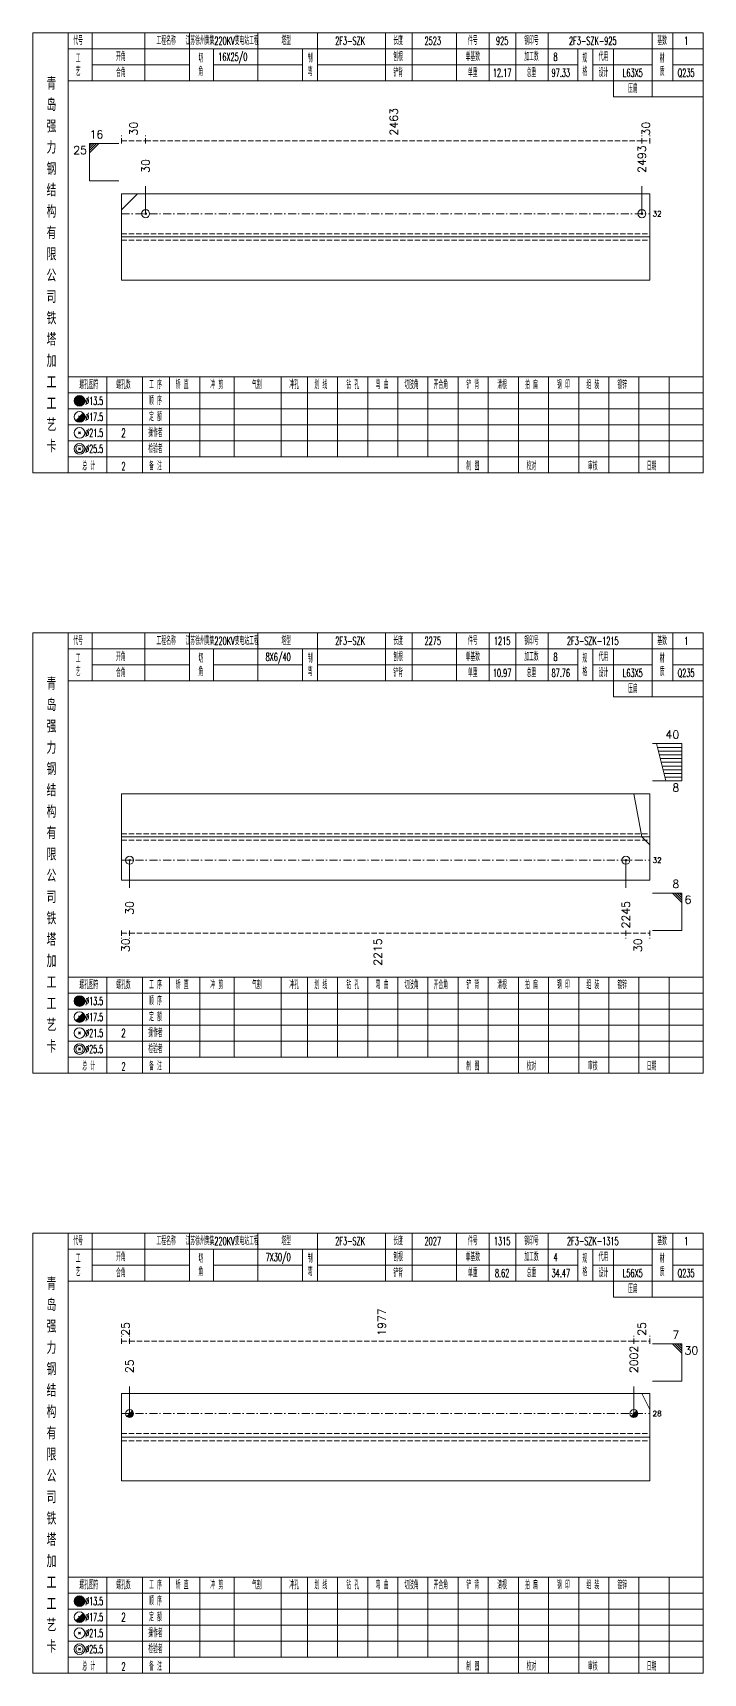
# Model space of a CAD drawing. Extents: x 0 to 4623, y -1159 to 4890.
# Drawn here: x 1246 to 1497, y 225 to 840 of the extents above; entities that cross this region are included whole.
import ezdxf
from ezdxf.enums import TextEntityAlignment as Align

# ---------------------------------------------------------------- set-up
doc = ezdxf.new("R2010")
doc.units = 0
doc.header["$MEASUREMENT"] = 0
doc.linetypes.add('一点画线', pattern=[5.2, 3, -1, 0.2, -1])
doc.linetypes.add('虚线', pattern=[2.75, 2, -0.75])
doc.layers.get('0').update_dxf_attribs({"linetype": 'CONTINUOUS', "lineweight": 25})
for name, color, linetype, lineweight in [('1', 7, 'CONTINUOUS', 25), ('4', 7, 'CONTINUOUS', 25), ('5', 7, 'CONTINUOUS', 25)]:
    doc.layers.add(name, color=color, linetype=linetype, lineweight=lineweight)
doc.styles.get("Standard").update_dxf_attribs({"font": 'simplex.shx', "width": 0.7, "height": 3, "bigfont": 'gbhzfs.shx'})

# ---------------------------------------------------------------- blocks, each defined once
blk = doc.blocks.new('孔17.5')
at = {"layer": '5', "color": 7, "linetype": 'Continuous', "lineweight": 13}
for p, q in [((-0.707, -0.707), (0.707, 0.707)), ((-0.2, 0.2), (0.2, -0.2))]:
    blk.add_line(p, q, dxfattribs=at)
blk.add_circle((0, 0), 1, dxfattribs=at)
for radius in [0.9, 0.8, 0.7, 0.6, 0.5, 0.4, 0.3, 0.2, 0.1]:
    blk.add_arc((0, 0), radius, 225, 45, dxfattribs=at)
blk = doc.blocks.new('孔21.5')
at = {"layer": '5', "color": 7, "linetype": 'Continuous', "lineweight": 13}
for p, q in [((-0.2, -0.2), (0.2, 0.2)), ((-0.2, 0.2), (0.2, -0.2))]:
    blk.add_line(p, q, dxfattribs=at)
blk.add_circle((0, 0), 1, dxfattribs=at)

msp = doc.modelspace()

# ---------------------------------------------------------------- linework, layer by layer
at = {"color": 8, "linetype": '虚线', "lineweight": 9}
for p, q in [((1278.9, 798.5), (1278.9, 801.5)), ((1278.9, 799.5), (1287.9, 799.5)), ((1287.9, 798.5), (1287.9, 801.5)), ((1287.9, 798.5), (1287.9, 801.5)), ((1287.9, 799.5), (1474, 799.5)), ((1474, 798.5), (1474, 801.5)), ((1474, 798.5), (1474, 801.5)), ((1474, 799.5), (1477, 799.5)), ((1477, 798.5), (1477, 801.5)), ((1278.9, 503.5), (1278.9, 500.5)), ((1278.9, 502.5), (1281.9, 502.5)), ((1281.9, 503.5), (1281.9, 500.5)), ((1281.9, 503.5), (1281.9, 500.5)), ((1281.9, 502.5), (1468, 502.5)), ((1468, 503.5), (1468, 500.5)), ((1468, 503.5), (1468, 500.5)), ((1468, 502.5), (1477, 502.5)), ((1477, 503.5), (1477, 500.5)), ((1278.9, 348.5), (1278.9, 351.5)), ((1281.9, 348.5), (1281.9, 351.5)), ((1281.9, 348.5), (1281.9, 351.5)), ((1471, 348.5), (1471, 351.5)), ((1471, 348.5), (1471, 351.5)), ((1477, 348.5), (1477, 351.5)), ((1278.9, 349.5), (1281.9, 349.5)), ((1281.9, 349.5), (1471, 349.5)), ((1471, 349.5), (1477, 349.5))]:
    msp.add_line(p, q, dxfattribs=at)
at = {"color": 7, "linetype": 'Continuous', "lineweight": 13}
for p, q in [((1266.9, 798.5), (1277.9, 798.5)), ((1266.9, 784.5), (1266.9, 798.5)), ((1267.775, 798.5), (1266.9, 797.625)), ((1268.65, 798.5), (1266.9, 796.75)), ((1269.525, 798.5), (1266.9, 795.875)), ((1270.4, 798.5), (1266.9, 795)), ((1266.9, 784.5), (1277.9, 784.5)), ((1287.9, 772.19), (1287.9, 782.5)), ((1474, 772.19), (1474, 782.5)), ((1278.9, 773.69), (1284.9, 779.69)), ((1489, 573.5), (1478, 573.5)), ((1483, 559.5), (1479.5, 573.5)), ((1489, 572.1), (1479.85, 572.1)), ((1489, 559.5), (1489, 573.5)), ((1489, 570.7), (1480.2, 570.7)), ((1489, 569.3), (1480.55, 569.3)), ((1489, 567.9), (1480.9, 567.9)), ((1489, 566.5), (1481.25, 566.5)), ((1489, 565.1), (1481.6, 565.1)), ((1489, 563.7), (1481.95, 563.7)), ((1489, 562.3), (1482.3, 562.3)), ((1489, 560.9), (1482.65, 560.9)), ((1474, 538.5), (1471, 554.69)), ((1489, 559.5), (1478, 559.5)), ((1477, 535.5), (1474, 538.5)), ((1281.9, 529.81), (1281.9, 519.5)), ((1468, 529.81), (1468, 519.5)), ((1489, 517.5), (1478, 517.5)), ((1485.5, 517.5), (1489, 514)), ((1486.375, 517.5), (1489, 514.875)), ((1487.25, 517.5), (1489, 515.75)), ((1488.125, 517.5), (1489, 516.625)), ((1489, 517.5), (1489, 503.5)), ((1489, 503.5), (1478, 503.5)), ((1489, 348.5), (1478, 348.5)), ((1485.5, 348.5), (1489, 345)), ((1486.375, 348.5), (1489, 345.875)), ((1487.25, 348.5), (1489, 346.75)), ((1488.125, 348.5), (1489, 347.625)), ((1489, 334.5), (1489, 348.5)), ((1281.9, 322.339), (1281.9, 332.5)), ((1471, 322.339), (1471, 332.5)), ((1489, 334.5), (1478, 334.5)), ((1477, 323.839), (1474, 329.839))]:
    msp.add_line(p, q, dxfattribs=at)
at = {"color": 7, "linetype": 'Continuous', "lineweight": 18}
for p, q in [((1278.9, 779.69), (1278.9, 747.31)), ((1278.9, 779.69), (1477, 779.69)), ((1477, 779.69), (1477, 747.31)), ((1278.9, 763.5), (1477, 763.5)), ((1278.9, 554.69), (1278.9, 522.31)), ((1278.9, 554.69), (1477, 554.69)), ((1477, 554.69), (1477, 522.31)), ((1278.9, 538.5), (1477, 538.5)), ((1278.9, 329.839), (1278.9, 297.161)), ((1278.9, 329.839), (1477, 329.839)), ((1477, 329.839), (1477, 297.161)), ((1278.9, 313.5), (1477, 313.5))]:
    msp.add_line(p, q, dxfattribs=at)
at = {"color": 3, "linetype": '一点画线', "lineweight": 13}
for p, q in [((1278.9, 772.19), (1477, 772.19)), ((1278.9, 529.81), (1477, 529.81)), ((1278.9, 322.339), (1477, 322.339))]:
    msp.add_line(p, q, dxfattribs=at)
at = {"color": 1, "linetype": '虚线', "lineweight": 18}
for p, q in [((1278.9, 764.69), (1477, 764.69)), ((1278.9, 762.31), (1477, 762.31)), ((1278.9, 539.69), (1477, 539.69)), ((1278.9, 537.31), (1477, 537.31)), ((1278.9, 314.839), (1477, 314.839)), ((1278.9, 312.161), (1477, 312.161))]:
    msp.add_line(p, q, dxfattribs=at)
at = {"layer": '1', "color": 7, "linetype": 'Continuous', "lineweight": 18}
for p, q in [((1278.9, 747.31), (1477, 747.31)), ((1278.9, 522.31), (1477, 522.31)), ((1278.9, 297.161), (1477, 297.161))]:
    msp.add_line(p, q, dxfattribs=at)
at = {"layer": '4', "color": 1, "linetype": 'Continuous', "lineweight": 18}
for p, q in [((1258.9, 675), (1258.9, 840)), ((1267.8, 822), (1267.8, 840)), ((1287.6, 822), (1287.6, 840)), ((1304.4, 822), (1304.4, 840)), ((1330, 822), (1330, 840)), ((1352.3, 822), (1352.3, 840)), ((1377.8, 822), (1377.8, 840)), ((1387.8, 822), (1387.8, 840)), ((1404.5, 822), (1404.5, 840)), ((1416.7, 822), (1416.7, 840)), ((1426.7, 822), (1426.7, 840)), ((1438.9, 822), (1438.9, 840)), ((1477.8, 816), (1477.8, 840)), ((1485.6, 822), (1485.6, 840)), ((1258.9, 834), (1497, 834)), ((1313.4, 822), (1313.4, 834)), ((1346.7, 822), (1346.7, 834)), ((1450, 822), (1450, 834)), ((1455.6, 822), (1455.6, 834)), ((1463.4, 816), (1463.4, 834)), ((1267.8, 828), (1304.4, 828)), ((1313.4, 828), (1346.7, 828)), ((1352.3, 828), (1450, 828)), ((1455.6, 828), (1477.8, 828)), ((1485.6, 828), (1497, 828)), ((1258.9, 822), (1497, 822)), ((1463.4, 816), (1497, 816)), ((1258.9, 711), (1497, 711)), ((1273.4, 675), (1273.4, 711)), ((1286.7, 675), (1286.7, 711)), ((1296.8, 675), (1296.8, 711)), ((1308.2, 681), (1308.2, 711)), ((1321.1, 681), (1321.1, 711)), ((1338.7, 681), (1338.7, 711)), ((1348.6, 681), (1348.6, 711)), ((1359.9, 681), (1359.9, 711)), ((1371.2, 681), (1371.2, 711)), ((1382.5, 681), (1382.5, 711)), ((1393.7, 681), (1393.7, 711)), ((1405.1, 681), (1405.1, 711)), ((1416.4, 681), (1416.4, 711)), ((1427.7, 681), (1427.7, 711)), ((1439, 681), (1439, 711)), ((1450.3, 681), (1450.3, 711)), ((1461.6, 681), (1461.6, 711)), ((1472.9, 681), (1472.9, 711)), ((1484.2, 681), (1484.2, 711)), ((1258.9, 705), (1497, 705)), ((1258.9, 699), (1497, 699)), ((1258.9, 693), (1497, 693)), ((1258.9, 687), (1497, 687)), ((1258.9, 681), (1497, 681)), ((1405.1, 675), (1405.1, 681)), ((1416.4, 675), (1416.4, 681)), ((1427.7, 675), (1427.7, 681)), ((1439, 675), (1439, 681)), ((1450.3, 675), (1450.3, 681)), ((1461.6, 675), (1461.6, 681)), ((1472.9, 675), (1472.9, 681)), ((1484.2, 675), (1484.2, 681)), ((1258.9, 450), (1258.9, 615)), ((1267.8, 597), (1267.8, 615)), ((1287.6, 597), (1287.6, 615)), ((1304.4, 597), (1304.4, 615)), ((1330, 597), (1330, 615)), ((1352.3, 597), (1352.3, 615)), ((1377.8, 597), (1377.8, 615)), ((1387.8, 597), (1387.8, 615)), ((1404.5, 597), (1404.5, 615)), ((1416.7, 597), (1416.7, 615)), ((1426.7, 597), (1426.7, 615)), ((1438.9, 597), (1438.9, 615)), ((1477.8, 591), (1477.8, 615)), ((1485.6, 597), (1485.6, 615)), ((1258.9, 609), (1497, 609)), ((1313.4, 597), (1313.4, 609)), ((1346.7, 597), (1346.7, 609)), ((1450, 597), (1450, 609)), ((1455.6, 597), (1455.6, 609)), ((1463.4, 591), (1463.4, 609)), ((1267.8, 603), (1304.4, 603)), ((1313.4, 603), (1346.7, 603)), ((1352.3, 603), (1450, 603)), ((1455.6, 603), (1477.8, 603)), ((1485.6, 603), (1497, 603)), ((1258.9, 597), (1497, 597)), ((1463.4, 591), (1497, 591)), ((1258.9, 486), (1497, 486)), ((1273.4, 450), (1273.4, 486)), ((1286.7, 450), (1286.7, 486)), ((1296.8, 450), (1296.8, 486)), ((1308.2, 456), (1308.2, 486)), ((1321.1, 456), (1321.1, 486)), ((1338.7, 456), (1338.7, 486)), ((1348.6, 456), (1348.6, 486)), ((1359.9, 456), (1359.9, 486)), ((1371.2, 456), (1371.2, 486)), ((1382.5, 456), (1382.5, 486)), ((1393.7, 456), (1393.7, 486)), ((1405.1, 456), (1405.1, 486)), ((1416.4, 456), (1416.4, 486)), ((1427.7, 456), (1427.7, 486)), ((1439, 456), (1439, 486)), ((1450.3, 456), (1450.3, 486)), ((1461.6, 456), (1461.6, 486)), ((1472.9, 456), (1472.9, 486)), ((1484.2, 456), (1484.2, 486)), ((1258.9, 480), (1497, 480)), ((1258.9, 474), (1497, 474)), ((1258.9, 468), (1497, 468)), ((1258.9, 462), (1497, 462)), ((1258.9, 456), (1497, 456)), ((1405.1, 450), (1405.1, 456)), ((1416.4, 450), (1416.4, 456)), ((1427.7, 450), (1427.7, 456)), ((1439, 450), (1439, 456)), ((1450.3, 450), (1450.3, 456)), ((1461.6, 450), (1461.6, 456)), ((1472.9, 450), (1472.9, 456)), ((1484.2, 450), (1484.2, 456)), ((1258.9, 225), (1258.9, 390)), ((1267.8, 372), (1267.8, 390)), ((1287.6, 372), (1287.6, 390)), ((1304.4, 372), (1304.4, 390)), ((1330, 372), (1330, 390)), ((1352.3, 372), (1352.3, 390)), ((1377.8, 372), (1377.8, 390)), ((1387.8, 372), (1387.8, 390)), ((1404.5, 372), (1404.5, 390)), ((1416.7, 372), (1416.7, 390)), ((1426.7, 372), (1426.7, 390)), ((1438.9, 372), (1438.9, 390)), ((1477.8, 366), (1477.8, 390)), ((1485.6, 372), (1485.6, 390)), ((1258.9, 384), (1497, 384)), ((1313.4, 372), (1313.4, 384)), ((1346.7, 372), (1346.7, 384)), ((1450, 372), (1450, 384)), ((1455.6, 372), (1455.6, 384)), ((1463.4, 366), (1463.4, 384)), ((1267.8, 378), (1304.4, 378)), ((1313.4, 378), (1346.7, 378)), ((1352.3, 378), (1450, 378)), ((1455.6, 378), (1477.8, 378)), ((1485.6, 378), (1497, 378)), ((1258.9, 372), (1497, 372)), ((1463.4, 366), (1497, 366)), ((1258.9, 261), (1497, 261)), ((1273.4, 225), (1273.4, 261)), ((1286.7, 225), (1286.7, 261)), ((1296.8, 225), (1296.8, 261)), ((1308.2, 231), (1308.2, 261)), ((1321.1, 231), (1321.1, 261)), ((1338.7, 231), (1338.7, 261)), ((1348.6, 231), (1348.6, 261)), ((1359.9, 231), (1359.9, 261)), ((1371.2, 231), (1371.2, 261)), ((1382.5, 231), (1382.5, 261)), ((1393.7, 231), (1393.7, 261)), ((1405.1, 231), (1405.1, 261)), ((1416.4, 231), (1416.4, 261)), ((1427.7, 231), (1427.7, 261)), ((1439, 231), (1439, 261)), ((1450.3, 231), (1450.3, 261)), ((1461.6, 231), (1461.6, 261)), ((1472.9, 231), (1472.9, 261)), ((1484.2, 231), (1484.2, 261)), ((1258.9, 255), (1497, 255)), ((1258.9, 249), (1497, 249)), ((1258.9, 243), (1497, 243)), ((1258.9, 237), (1497, 237)), ((1258.9, 231), (1497, 231)), ((1405.1, 225), (1405.1, 231)), ((1416.4, 225), (1416.4, 231)), ((1427.7, 225), (1427.7, 231)), ((1439, 225), (1439, 231)), ((1450.3, 225), (1450.3, 231)), ((1461.6, 225), (1461.6, 231)), ((1472.9, 225), (1472.9, 231)), ((1484.2, 225), (1484.2, 231))]:
    msp.add_line(p, q, dxfattribs=at)
at = {"layer": '4', "color": 7, "linetype": 'Continuous', "lineweight": 13}
for p, q in [((1262.9, 701.8), (1263.3, 702.2)), ((1263.3, 701.8), (1262.9, 702.2)), ((1261.686, 694.586), (1264.514, 697.414)), ((1262.7, 696.4), (1263.5, 695.6)), ((1262.7, 689.6), (1263.5, 690.4)), ((1262.7, 690.4), (1263.5, 689.6)), ((1262.7, 683.6), (1263.5, 684.4)), ((1262.7, 684.4), (1263.5, 683.6)), ((1262.9, 476.8), (1263.3, 477.2)), ((1263.3, 476.8), (1262.9, 477.2)), ((1261.686, 469.586), (1264.514, 472.414)), ((1262.7, 471.4), (1263.5, 470.6)), ((1262.7, 464.6), (1263.5, 465.4)), ((1262.7, 465.4), (1263.5, 464.6)), ((1262.7, 458.6), (1263.5, 459.4)), ((1262.7, 459.4), (1263.5, 458.6)), ((1262.9, 251.8), (1263.3, 252.2)), ((1263.3, 251.8), (1262.9, 252.2)), ((1261.686, 244.586), (1264.514, 247.414)), ((1262.7, 246.4), (1263.5, 245.6)), ((1262.7, 239.6), (1263.5, 240.4)), ((1262.7, 240.4), (1263.5, 239.6)), ((1262.7, 233.6), (1263.5, 234.4)), ((1262.7, 234.4), (1263.5, 233.6))]:
    msp.add_line(p, q, dxfattribs=at)
at = {"layer": '4', "color": 1, "linetype": 'Continuous', "lineweight": 18}
for points in [[(1245.6, 840), (1245.6, 675), (1497, 675), (1497, 840)], [(1245.6, 615), (1245.6, 450), (1497, 450), (1497, 615)], [(1245.6, 390), (1245.6, 225), (1497, 225), (1497, 390)]]:
    msp.add_lwpolyline(points, close=True, dxfattribs=at)
at = {"layer": '4', "color": 7, "linetype": 'Continuous', "lineweight": 13}
for centre, radius in [((1263.1, 702), 2), ((1263.1, 702), 1.8), ((1263.1, 702), 1.6), ((1263.1, 702), 1.4), ((1263.1, 702), 1.2), ((1263.1, 702), 1), ((1263.1, 702), 0.8), ((1263.1, 702), 0.6), ((1263.1, 702), 0.4), ((1263.1, 702), 0.2), ((1263.1, 696), 2), ((1263.1, 690), 2), ((1263.1, 684), 2), ((1263.1, 684), 1.4), ((1263.1, 477), 2), ((1263.1, 477), 1.8), ((1263.1, 477), 1.6), ((1263.1, 477), 1.4), ((1263.1, 477), 1.2), ((1263.1, 477), 1), ((1263.1, 477), 0.8), ((1263.1, 477), 0.6), ((1263.1, 477), 0.4), ((1263.1, 477), 0.2), ((1263.1, 471), 2), ((1263.1, 465), 2), ((1263.1, 459), 2), ((1263.1, 459), 1.4), ((1263.1, 252), 2), ((1263.1, 252), 1.8), ((1263.1, 252), 1.6), ((1263.1, 252), 1.4), ((1263.1, 252), 1.2), ((1263.1, 252), 1), ((1263.1, 252), 0.8), ((1263.1, 252), 0.6), ((1263.1, 252), 0.4), ((1263.1, 252), 0.2), ((1263.1, 246), 2), ((1263.1, 240), 2), ((1263.1, 234), 2), ((1263.1, 234), 1.4)]:
    msp.add_circle(centre, radius, dxfattribs=at)
for centre, radius in [((1263.1, 696), 1.8), ((1263.1, 696), 1.6), ((1263.1, 696), 1.4), ((1263.1, 696), 1.2), ((1263.1, 696), 1), ((1263.1, 696), 0.8), ((1263.1, 696), 0.6), ((1263.1, 696), 0.4), ((1263.1, 696), 0.2), ((1263.1, 471), 1.8), ((1263.1, 471), 1.6), ((1263.1, 471), 1.4), ((1263.1, 471), 1.2), ((1263.1, 471), 1), ((1263.1, 471), 0.8), ((1263.1, 471), 0.6), ((1263.1, 471), 0.4), ((1263.1, 471), 0.2), ((1263.1, 246), 1.8), ((1263.1, 246), 1.6), ((1263.1, 246), 1.4), ((1263.1, 246), 1.2), ((1263.1, 246), 1), ((1263.1, 246), 0.8), ((1263.1, 246), 0.6), ((1263.1, 246), 0.4), ((1263.1, 246), 0.2)]:
    msp.add_arc(centre, radius, 225, 45, dxfattribs=at)

# ---------------------------------------------------------------- block references
at = {"color": 7, "linetype": 'Continuous', "lineweight": 13, "xscale": 1.5, "yscale": 1.5, "zscale": 1.5}
for name, p in [('孔21.5', (1287.9, 772.19)), ('孔21.5', (1474, 772.19)), ('孔17.5', (1281.9, 322.339)), ('孔17.5', (1471, 322.339))]:
    msp.add_blockref(name, p, dxfattribs=at)
at = {"layer": '1', "color": 7, "linetype": 'Continuous', "lineweight": 13, "xscale": 1.5, "yscale": 1.5, "zscale": 1.5}
for p in [(1281.9, 529.81), (1468, 529.81)]:
    msp.add_blockref('孔21.5', p, dxfattribs=at)

# ---------------------------------------------------------------- texts
at = {"color": 8, "linetype": 'Continuous', "lineweight": 9}
for s, p in [('30', (1283.4, 801.5)), ('2463', (1380.95, 801.5)), ('30', (1475.5, 801.5)), ('1977', (1376.45, 351.5)), ('25', (1280.4, 351.5)), ('25', (1474, 351.5))]:
    msp.add_text(s, height=3, rotation=90, dxfattribs=at).set_placement(p, align=Align.MIDDLE_LEFT)
at = {"color": 7, "linetype": 'Continuous', "lineweight": 13}
msp.add_text('16', height=3, dxfattribs=at).set_placement((1266.9, 799.5), align=Align.BOTTOM_LEFT)
for s, p in [('25', (1265.9, 797.5)), ('8', (1488, 558.5))]:
    msp.add_text(s, height=3, dxfattribs=at).set_placement(p, align=Align.TOP_RIGHT)
for s, p in [('2493', (1474, 787.5)), ('30', (1287.9, 787.5)), ('2002', (1471, 337.5)), ('25', (1281.9, 337.5))]:
    msp.add_text(s, height=3, rotation=90, dxfattribs=at).set_placement(p, align=Align.MIDDLE_LEFT)
for s, p in [('32', (1478, 772.19)), ('32', (1478, 529.81)), ('28', (1478, 322.339))]:
    msp.add_text(s, height=2, dxfattribs=at).set_placement(p, align=Align.MIDDLE_LEFT)
for s, p in [('40', (1488, 574.5)), ('8', (1488, 518.5)), ('7', (1488, 349.5))]:
    msp.add_text(s, height=3, dxfattribs=at).set_placement(p, align=Align.BOTTOM_RIGHT)
for s, p in [('6', (1490, 516.5)), ('30', (1490, 347.5))]:
    msp.add_text(s, height=3, dxfattribs=at).set_placement(p, align=Align.TOP_LEFT)
at = {"color": 8, "linetype": 'Continuous', "lineweight": 9}
for s, p in [('30', (1280.4, 500.5)), ('2215', (1374.95, 500.5)), ('30', (1472.5, 500.5))]:
    msp.add_text(s, height=3, rotation=90, dxfattribs=at).set_placement(p, align=Align.MIDDLE_RIGHT)
at = {"layer": '1', "color": 7, "linetype": 'Continuous', "lineweight": 13}
for s, p in [('30', (1281.9, 514.5)), ('2245', (1468, 514.5))]:
    msp.add_text(s, height=3, rotation=90, dxfattribs=at).set_placement(p, align=Align.MIDDLE_RIGHT)
at = {"layer": '4', "color": 1, "linetype": 'Continuous', "lineweight": 13}
for s, height, width, p in [('代号', 3, 0.6, (1262.6, 837)), ('工程名称', 3, 0.6, (1295.6, 837)), ('江苏徐州黄集220KV变电站工程', 3, 0.6, (1316.6, 837)), ('塔型', 3, 0.6, (1340.6, 837)), ('2F3-SZK', 3, 0.6, (1364.6, 837)), ('长度', 3, 0.6, (1382.6, 837)), ('2523', 3, 0.6, (1395.6, 837)), ('件号', 3, 0.6, (1410.6, 837)), ('925', 3, 0.6, (1421.6, 837)), ('钢印号', 3, 0.6, (1432.6, 837)), ('2F3-SZK-925', 3, 0.6, (1455.6, 837)), ('基数', 3, 0.6, (1481.6, 837)), ('1', 3, 0.6, (1490.6, 837)), ('工', 3, 0.6, (1262.6, 830.4)), ('开角', 3, 0.6, (1278.6, 831)), ('切', 3, 0.6, (1308.6, 830.4)), ('16X25/0', 3, 0.6, (1320.6, 831)), ('制', 3, 0.6, (1349.6, 830.4)), ('刨根', 3, 0.6, (1382.6, 831)), ('单基数', 3, 0.6, (1410.6, 831)), ('加工数', 3, 0.6, (1432.6, 831)), ('8', 3, 0.6, (1441.6, 831)), ('规', 3, 0.6, (1452.6, 830.4)), ('代用', 3, 0.6, (1459.6, 831)), ('材', 3, 0.6, (1481.6, 830.4)), ('艺', 3, 0.6, (1262.6, 825.4)), ('合角', 3, 0.6, (1278.6, 825)), ('角', 3, 0.6, (1308.6, 825.4)), ('弯', 3, 0.6, (1349.6, 825.4)), ('铲背', 3, 0.6, (1382.6, 825)), ('单重', 3, 0.6, (1410.6, 825)), ('12.17', 3, 0.6, (1421.6, 825)), ('总重', 3, 0.6, (1432.6, 825)), ('97.33', 3, 0.6, (1443.6, 825)), ('格', 3, 0.6, (1452.6, 825.4)), ('设计', 3, 0.6, (1459.6, 825)), ('L63X5', 3, 0.6, (1470.6, 825)), ('质', 3, 0.6, (1481.6, 825.4)), ('Q235', 3, 0.6, (1490.6, 825)), ('青', 4.6, 0.8, (1252.6, 821)), ('压扁', 3, 0.6, (1470.6, 819)), ('岛', 4.6, 0.8, (1252.6, 813)), ('强', 4.6, 0.8, (1252.6, 805)), ('力', 4.6, 0.8, (1252.6, 797)), ('钢', 4.6, 0.8, (1252.6, 789)), ('结', 4.6, 0.8, (1252.6, 781)), ('构', 4.6, 0.8, (1252.6, 773)), ('有', 4.6, 0.8, (1252.6, 765)), ('限', 4.6, 0.8, (1252.6, 757)), ('公', 4.6, 0.8, (1252.6, 749)), ('司', 4.6, 0.8, (1252.6, 741)), ('铁', 4.6, 0.8, (1252.6, 733)), ('塔', 4.6, 0.8, (1252.6, 725)), ('加', 4.6, 0.8, (1252.6, 717)), ('工', 4.6, 0.8, (1252.6, 709)), ('螺孔图符', 3, 0.6, (1266.6, 708)), ('螺孔数', 3, 0.6, (1279.6, 708)), ('工 序', 3, 0.6, (1291.6, 708)), ('矫 直', 3, 0.6, (1301.6, 708)), ('冲 剪', 3, 0.6, (1314.6, 708)), ('气割', 3, 0.6, (1329.6, 708)), ('冲孔', 3, 0.6, (1343.6, 708)), ('划 线', 3, 0.6, (1353.6, 708)), ('钻 孔', 3, 0.6, (1365.6, 708)), ('弯 曲', 3, 0.6, (1376.6, 708)), ('切肢角', 3, 0.6, (1387.6, 708)), ('开合角', 3, 0.6, (1398.6, 708)), ('铲 背', 3, 0.6, (1410.6, 708)), ('清根', 3, 0.6, (1421.6, 708)), ('拍 扁', 3, 0.6, (1432.6, 708)), ('钢 印', 3, 0.6, (1444.6, 708)), ('组 装', 3, 0.6, (1455.6, 708)), ('镀锌', 3, 0.6, (1466.6, 708)), ('工', 4.6, 0.8, (1252.6, 701)), ('%%C13.5', 3, 0.5, (1268.6, 702)), ('顺 序', 3, 0.6, (1291.6, 702)), ('艺', 4.6, 0.8, (1252.6, 693)), ('%%C17.5', 3, 0.5, (1268.6, 696)), ('定 额', 3, 0.6, (1291.6, 696)), ('%%C21.5', 3, 0.5, (1268.6, 690)), ('2', 3.2, 0.6, (1279.6, 690)), ('操作者', 3, 0.6, (1291.6, 690)), ('卡', 4.6, 0.8, (1252.6, 685)), ('%%C25.5', 3, 0.5, (1268.6, 684)), ('检验者', 3, 0.6, (1291.6, 684)), ('总 计', 3, 0.6, (1266.6, 677.5)), ('2', 3, 0.6, (1279.6, 677.5)), ('备 注', 3, 0.6, (1291.6, 677.5)), ('制 图', 3, 0.6, (1410.6, 677.5)), ('校对', 3, 0.6, (1432.6, 677.5)), ('审核', 3, 0.6, (1455.6, 677.5)), ('日期', 3, 0.6, (1477.6, 677.5)), ('代号', 3, 0.6, (1262.6, 612)), ('工程名称', 3, 0.6, (1295.6, 612)), ('江苏徐州黄集220KV变电站工程', 3, 0.6, (1316.6, 612)), ('塔型', 3, 0.6, (1340.6, 612)), ('2F3-SZK', 3, 0.6, (1364.6, 612)), ('长度', 3, 0.6, (1382.6, 612)), ('2275', 3, 0.6, (1395.6, 612)), ('件号', 3, 0.6, (1410.6, 612)), ('1215', 3, 0.6, (1421.6, 612)), ('钢印号', 3, 0.6, (1432.6, 612)), ('2F3-SZK-1215', 3, 0.6, (1455.6, 612)), ('基数', 3, 0.6, (1481.6, 612)), ('1', 3, 0.6, (1490.6, 612)), ('工', 3, 0.6, (1262.6, 605.4)), ('开角', 3, 0.6, (1278.6, 606)), ('切', 3, 0.6, (1308.6, 605.4)), ('8X6/40', 3, 0.6, (1337.6, 606)), ('制', 3, 0.6, (1349.6, 605.4)), ('刨根', 3, 0.6, (1382.6, 606)), ('单基数', 3, 0.6, (1410.6, 606)), ('加工数', 3, 0.6, (1432.6, 606)), ('8', 3, 0.6, (1441.6, 606)), ('规', 3, 0.6, (1452.6, 605.4)), ('代用', 3, 0.6, (1459.6, 606)), ('材', 3, 0.6, (1481.6, 605.4)), ('青', 4.6, 0.8, (1252.6, 596)), ('艺', 3, 0.6, (1262.6, 600.4)), ('合角', 3, 0.6, (1278.6, 600)), ('角', 3, 0.6, (1308.6, 600.4)), ('弯', 3, 0.6, (1349.6, 600.4)), ('铲背', 3, 0.6, (1382.6, 600)), ('单重', 3, 0.6, (1410.6, 600)), ('10.97', 3, 0.6, (1421.6, 600)), ('总重', 3, 0.6, (1432.6, 600)), ('87.76', 3, 0.6, (1443.6, 600)), ('格', 3, 0.6, (1452.6, 600.4)), ('设计', 3, 0.6, (1459.6, 600)), ('L63X5', 3, 0.6, (1470.6, 600)), ('质', 3, 0.6, (1481.6, 600.4)), ('Q235', 3, 0.6, (1490.6, 600)), ('岛', 4.6, 0.8, (1252.6, 588)), ('压扁', 3, 0.6, (1470.6, 594)), ('强', 4.6, 0.8, (1252.6, 580)), ('力', 4.6, 0.8, (1252.6, 572)), ('钢', 4.6, 0.8, (1252.6, 564)), ('结', 4.6, 0.8, (1252.6, 556)), ('构', 4.6, 0.8, (1252.6, 548)), ('有', 4.6, 0.8, (1252.6, 540)), ('限', 4.6, 0.8, (1252.6, 532)), ('公', 4.6, 0.8, (1252.6, 524)), ('司', 4.6, 0.8, (1252.6, 516)), ('铁', 4.6, 0.8, (1252.6, 508)), ('塔', 4.6, 0.8, (1252.6, 500)), ('加', 4.6, 0.8, (1252.6, 492)), ('工', 4.6, 0.8, (1252.6, 484)), ('螺孔图符', 3, 0.6, (1266.6, 483)), ('螺孔数', 3, 0.6, (1279.6, 483)), ('工 序', 3, 0.6, (1291.6, 483)), ('矫 直', 3, 0.6, (1301.6, 483)), ('冲 剪', 3, 0.6, (1314.6, 483)), ('气割', 3, 0.6, (1329.6, 483)), ('冲孔', 3, 0.6, (1343.6, 483)), ('划 线', 3, 0.6, (1353.6, 483)), ('钻 孔', 3, 0.6, (1365.6, 483)), ('弯 曲', 3, 0.6, (1376.6, 483)), ('切肢角', 3, 0.6, (1387.6, 483)), ('开合角', 3, 0.6, (1398.6, 483)), ('铲 背', 3, 0.6, (1410.6, 483)), ('清根', 3, 0.6, (1421.6, 483)), ('拍 扁', 3, 0.6, (1432.6, 483)), ('钢 印', 3, 0.6, (1444.6, 483)), ('组 装', 3, 0.6, (1455.6, 483)), ('镀锌', 3, 0.6, (1466.6, 483)), ('工', 4.6, 0.8, (1252.6, 476)), ('%%C13.5', 3, 0.5, (1268.6, 477)), ('顺 序', 3, 0.6, (1291.6, 477)), ('艺', 4.6, 0.8, (1252.6, 468)), ('%%C17.5', 3, 0.5, (1268.6, 471)), ('定 额', 3, 0.6, (1291.6, 471)), ('卡', 4.6, 0.8, (1252.6, 460)), ('%%C21.5', 3, 0.5, (1268.6, 465)), ('2', 3.2, 0.6, (1279.6, 465)), ('操作者', 3, 0.6, (1291.6, 465)), ('%%C25.5', 3, 0.5, (1268.6, 459)), ('检验者', 3, 0.6, (1291.6, 459)), ('总 计', 3, 0.6, (1266.6, 452.5)), ('2', 3, 0.6, (1279.6, 452.5)), ('备 注', 3, 0.6, (1291.6, 452.5)), ('制 图', 3, 0.6, (1410.6, 452.5)), ('校对', 3, 0.6, (1432.6, 452.5)), ('审核', 3, 0.6, (1455.6, 452.5)), ('日期', 3, 0.6, (1477.6, 452.5)), ('代号', 3, 0.6, (1262.6, 387)), ('工程名称', 3, 0.6, (1295.6, 387)), ('江苏徐州黄集220KV变电站工程', 3, 0.6, (1316.6, 387)), ('塔型', 3, 0.6, (1340.6, 387)), ('2F3-SZK', 3, 0.6, (1364.6, 387)), ('长度', 3, 0.6, (1382.6, 387)), ('2027', 3, 0.6, (1395.6, 387)), ('件号', 3, 0.6, (1410.6, 387)), ('1315', 3, 0.6, (1421.6, 387)), ('钢印号', 3, 0.6, (1432.6, 387)), ('2F3-SZK-1315', 3, 0.6, (1455.6, 387)), ('基数', 3, 0.6, (1481.6, 387)), ('1', 3, 0.6, (1490.6, 387)), ('工', 3, 0.6, (1262.6, 380.4)), ('开角', 3, 0.6, (1278.6, 381)), ('切', 3, 0.6, (1308.6, 380.4)), ('7X30/0', 3, 0.6, (1337.6, 381)), ('制', 3, 0.6, (1349.6, 380.4)), ('刨根', 3, 0.6, (1382.6, 381)), ('单基数', 3, 0.6, (1410.6, 381)), ('加工数', 3, 0.6, (1432.6, 381)), ('4', 3, 0.6, (1441.6, 381)), ('规', 3, 0.6, (1452.6, 380.4)), ('代用', 3, 0.6, (1459.6, 381)), ('材', 3, 0.6, (1481.6, 380.4)), ('艺', 3, 0.6, (1262.6, 375.4)), ('合角', 3, 0.6, (1278.6, 375)), ('角', 3, 0.6, (1308.6, 375.4)), ('弯', 3, 0.6, (1349.6, 375.4)), ('铲背', 3, 0.6, (1382.6, 375)), ('单重', 3, 0.6, (1410.6, 375)), ('8.62', 3, 0.6, (1421.6, 375)), ('总重', 3, 0.6, (1432.6, 375)), ('34.47', 3, 0.6, (1443.6, 375)), ('格', 3, 0.6, (1452.6, 375.4)), ('设计', 3, 0.6, (1459.6, 375)), ('L56X5', 3, 0.6, (1470.6, 375)), ('质', 3, 0.6, (1481.6, 375.4)), ('Q235', 3, 0.6, (1490.6, 375)), ('青', 4.6, 0.8, (1252.6, 371)), ('压扁', 3, 0.6, (1470.6, 369)), ('岛', 4.6, 0.8, (1252.6, 363)), ('强', 4.6, 0.8, (1252.6, 355)), ('力', 4.6, 0.8, (1252.6, 347)), ('钢', 4.6, 0.8, (1252.6, 339)), ('结', 4.6, 0.8, (1252.6, 331)), ('构', 4.6, 0.8, (1252.6, 323)), ('有', 4.6, 0.8, (1252.6, 315)), ('限', 4.6, 0.8, (1252.6, 307)), ('公', 4.6, 0.8, (1252.6, 299)), ('司', 4.6, 0.8, (1252.6, 291)), ('铁', 4.6, 0.8, (1252.6, 283)), ('塔', 4.6, 0.8, (1252.6, 275)), ('加', 4.6, 0.8, (1252.6, 267)), ('工', 4.6, 0.8, (1252.6, 259)), ('螺孔图符', 3, 0.6, (1266.6, 258)), ('螺孔数', 3, 0.6, (1279.6, 258)), ('工 序', 3, 0.6, (1291.6, 258)), ('矫 直', 3, 0.6, (1301.6, 258)), ('冲 剪', 3, 0.6, (1314.6, 258)), ('气割', 3, 0.6, (1329.6, 258)), ('冲孔', 3, 0.6, (1343.6, 258)), ('划 线', 3, 0.6, (1353.6, 258)), ('钻 孔', 3, 0.6, (1365.6, 258)), ('弯 曲', 3, 0.6, (1376.6, 258)), ('切肢角', 3, 0.6, (1387.6, 258)), ('开合角', 3, 0.6, (1398.6, 258)), ('铲 背', 3, 0.6, (1410.6, 258)), ('清根', 3, 0.6, (1421.6, 258)), ('拍 扁', 3, 0.6, (1432.6, 258)), ('钢 印', 3, 0.6, (1444.6, 258)), ('组 装', 3, 0.6, (1455.6, 258)), ('镀锌', 3, 0.6, (1466.6, 258)), ('工', 4.6, 0.8, (1252.6, 251)), ('%%C13.5', 3, 0.5, (1268.6, 252)), ('顺 序', 3, 0.6, (1291.6, 252)), ('%%C17.5', 3, 0.5, (1268.6, 246)), ('2', 3.2, 0.6, (1279.6, 246)), ('定 额', 3, 0.6, (1291.6, 246)), ('艺', 4.6, 0.8, (1252.6, 243)), ('%%C21.5', 3, 0.5, (1268.6, 240)), ('操作者', 3, 0.6, (1291.6, 240)), ('卡', 4.6, 0.8, (1252.6, 235)), ('%%C25.5', 3, 0.5, (1268.6, 234)), ('检验者', 3, 0.6, (1291.6, 234)), ('总 计', 3, 0.6, (1266.6, 227.5)), ('2', 3, 0.6, (1279.6, 227.5)), ('备 注', 3, 0.6, (1291.6, 227.5)), ('制 图', 3, 0.6, (1410.6, 227.5)), ('校对', 3, 0.6, (1432.6, 227.5)), ('审核', 3, 0.6, (1455.6, 227.5)), ('日期', 3, 0.6, (1477.6, 227.5))]:
    msp.add_text(s, height=height, dxfattribs=dict(at, width=width)).set_placement(p, align=Align.MIDDLE_CENTER)

doc.saveas('drawing.dxf')
